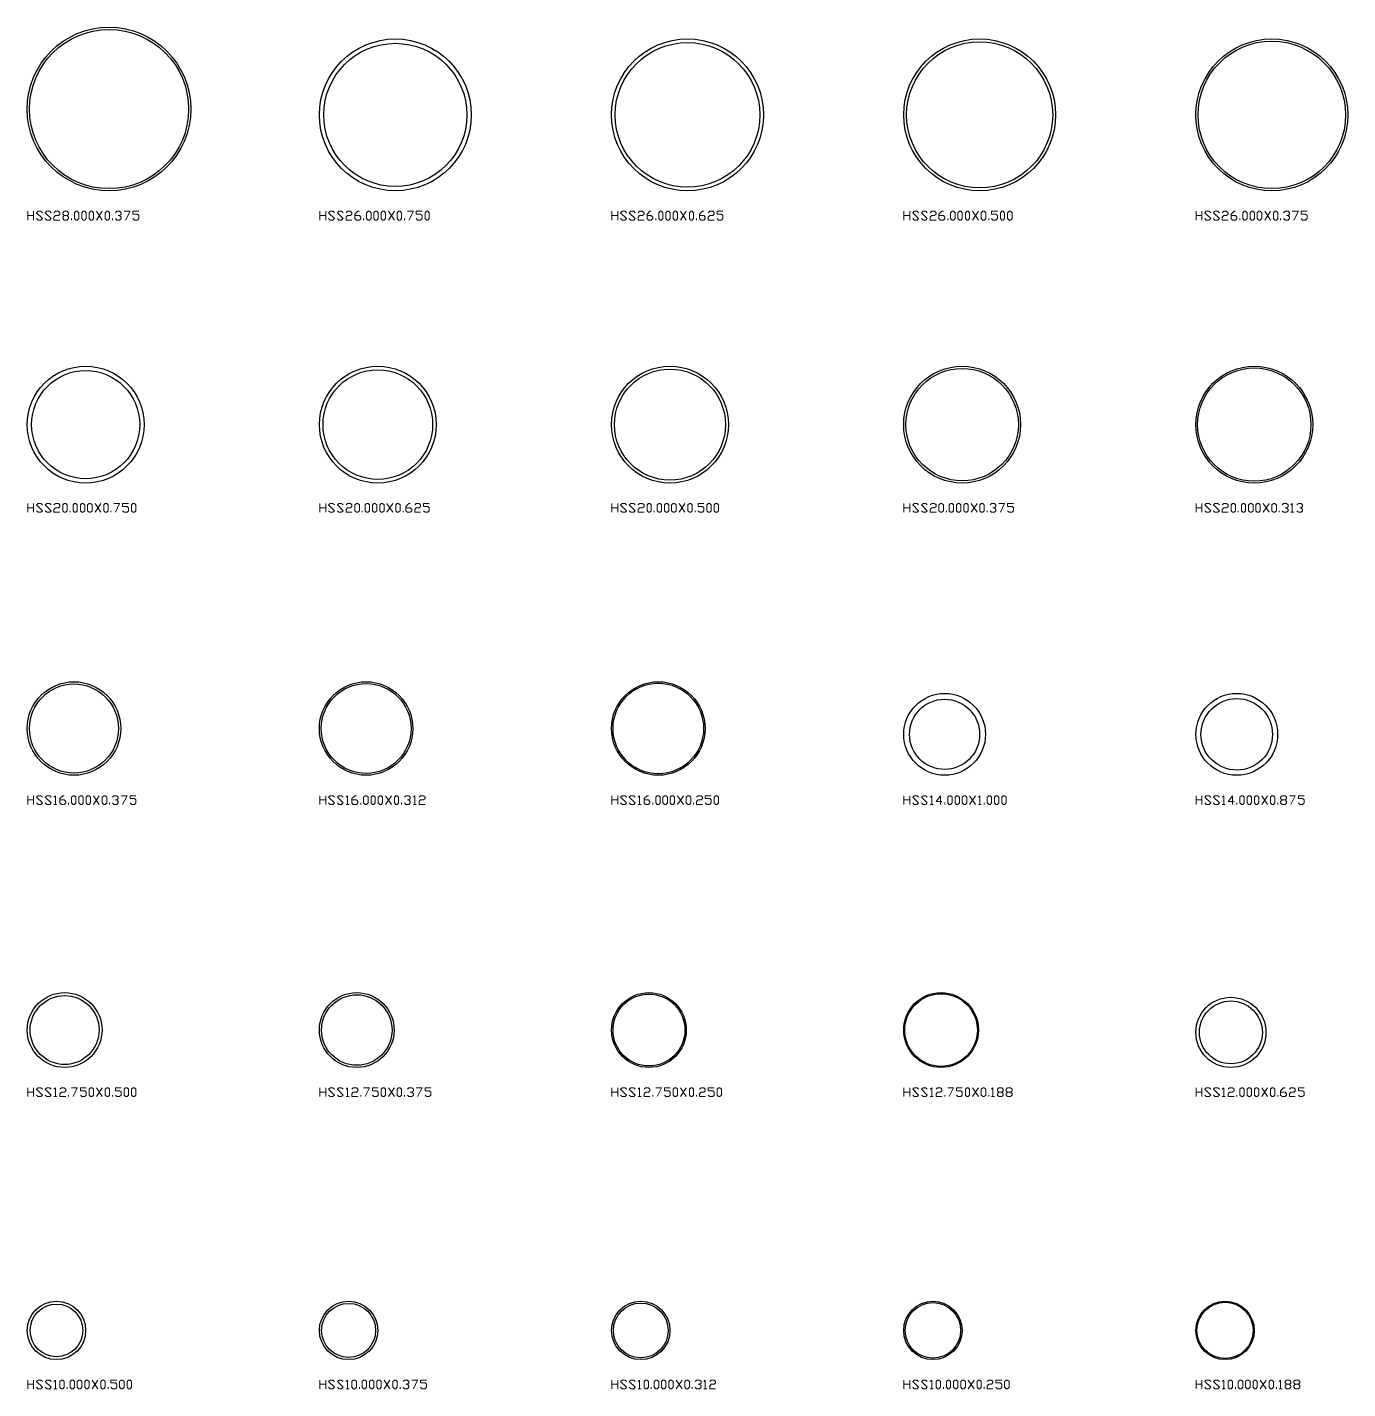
# Model space of a CAD drawing. Header units: inches. Extents: x 0 to 972, y -455 to 28.
# Drawn here: x 250 to 476, y -205 to 28 of the extents above; entities that cross this region are included whole.
import ezdxf

# ---------------------------------------------------------------- set-up
doc = ezdxf.new("R2010")
doc.units = ezdxf.units.IN
doc.header["$MEASUREMENT"] = 0
doc.layers.add('AISC_STEEL', color=7, linetype='Continuous')

msp = doc.modelspace()

# ---------------------------------------------------------------- linework, layer by layer
at = {"color": 3, "lineweight": 0}
for p, q in [((250.09, -5), (250.09, -3.5)), ((250.09, -4.24), (251.09, -4.24)), ((251.09, -3.5), (251.09, -5)), ((256.34, -4.24), (256.84, -4.24)), ((261.83, -5), (262.83, -3.5)), ((261.83, -3.5), (262.83, -5)), ((300.09, -5), (300.09, -3.5)), ((300.09, -4.24), (301.08, -4.24)), ((301.08, -3.5), (301.08, -5)), ((311.83, -5), (312.83, -3.5)), ((311.83, -3.5), (312.83, -5)), ((350.05, -5), (350.05, -3.5)), ((350.05, -4.24), (351.05, -4.24)), ((351.05, -3.5), (351.05, -5)), ((361.79, -5), (362.79, -3.5)), ((361.79, -3.5), (362.79, -5)), ((400.05, -5), (400.05, -3.5)), ((400.05, -4.24), (401.04, -4.24)), ((401.04, -3.5), (401.04, -5)), ((411.79, -5), (412.79, -3.5)), ((411.79, -3.5), (412.79, -5)), ((450.04, -5), (450.04, -3.5)), ((450.04, -4.24), (451.04, -4.24)), ((451.04, -3.5), (451.04, -5)), ((461.78, -5), (462.78, -3.5)), ((461.78, -3.5), (462.78, -5)), ((257.58, -5), (257.58, -4.73)), ((264.59, -5), (264.59, -4.73)), ((307.57, -5), (307.57, -4.73)), ((314.56, -5), (314.56, -4.73)), ((357.57, -5), (357.57, -4.73)), ((364.55, -5), (364.55, -4.73)), ((407.53, -5), (407.53, -4.73)), ((414.55, -5), (414.55, -4.73)), ((457.53, -5), (457.53, -4.73)), ((464.51, -5), (464.51, -4.73)), ((250.09, -55), (250.09, -53.5)), ((251.09, -53.5), (251.09, -55)), ((261.6, -55), (262.6, -53.5)), ((261.6, -53.5), (262.6, -55)), ((300.09, -55), (300.09, -53.5)), ((301.08, -53.5), (301.08, -55)), ((311.56, -55), (312.56, -53.5)), ((311.56, -53.5), (312.56, -55)), ((350.05, -55), (350.05, -53.5)), ((351.05, -53.5), (351.05, -55)), ((361.56, -55), (362.56, -53.5)), ((361.56, -53.5), (362.56, -55)), ((400.05, -55), (400.05, -53.5)), ((401.04, -53.5), (401.04, -55)), ((411.55, -55), (412.55, -53.5)), ((411.55, -53.5), (412.55, -55)), ((450.04, -55), (450.04, -53.5)), ((451.04, -53.5), (451.04, -55)), ((461.52, -55), (462.52, -53.5)), ((461.52, -53.5), (462.52, -55)), ((250.09, -54.23), (251.09, -54.23)), ((257.34, -55), (257.34, -54.73)), ((264.33, -55), (264.33, -54.73)), ((300.09, -54.23), (301.08, -54.23)), ((307.34, -55), (307.34, -54.73)), ((314.32, -55), (314.32, -54.73)), ((350.05, -54.23), (351.05, -54.23)), ((357.3, -55), (357.3, -54.73)), ((364.32, -55), (364.32, -54.73)), ((400.05, -54.23), (401.04, -54.23)), ((407.3, -55), (407.3, -54.73)), ((414.28, -55), (414.28, -54.73)), ((450.04, -54.23), (451.04, -54.23)), ((457.26, -55), (457.26, -54.73)), ((464.28, -55), (464.28, -54.73)), ((466.27, -55), (466.77, -55)), ((250.09, -104.99), (250.09, -103.5)), ((250.09, -104.23), (251.09, -104.23)), ((251.09, -103.5), (251.09, -104.99)), ((257.08, -104.99), (257.08, -104.73)), ((261.33, -104.99), (262.33, -103.5)), ((261.33, -103.5), (262.33, -104.99)), ((264.1, -104.99), (264.1, -104.73)), ((300.09, -104.99), (300.09, -103.5)), ((300.09, -104.23), (301.08, -104.23)), ((301.08, -103.5), (301.08, -104.99)), ((307.07, -104.99), (307.07, -104.73)), ((311.33, -104.99), (312.33, -103.5)), ((311.33, -103.5), (312.33, -104.99)), ((314.06, -104.99), (314.06, -104.73)), ((350.05, -104.99), (350.05, -103.5)), ((350.05, -104.23), (351.05, -104.23)), ((351.05, -103.5), (351.05, -104.99)), ((357.07, -104.99), (357.07, -104.73)), ((361.29, -104.99), (362.29, -103.5)), ((361.29, -103.5), (362.29, -104.99)), ((364.05, -104.99), (364.05, -104.73)), ((400.05, -104.99), (400.05, -103.5)), ((400.05, -104.23), (401.04, -104.23)), ((401.04, -103.5), (401.04, -104.99)), ((407.03, -104.99), (407.03, -104.73)), ((411.29, -104.99), (412.29, -103.5)), ((411.29, -103.5), (412.29, -104.99)), ((413.78, -104.99), (413.78, -104.73)), ((450.04, -104.99), (450.04, -103.5)), ((450.04, -104.23), (451.04, -104.23)), ((451.04, -103.5), (451.04, -104.99)), ((457.03, -104.99), (457.03, -104.73)), ((461.28, -104.99), (462.28, -103.5)), ((461.28, -103.5), (462.28, -104.99)), ((464.01, -104.99), (464.01, -104.73)), ((464.78, -104.23), (465.28, -104.23)), ((254.58, -104.99), (255.08, -104.99)), ((304.58, -104.99), (305.08, -104.99)), ((316.09, -104.99), (316.59, -104.99)), ((354.57, -104.99), (355.07, -104.99)), ((404.54, -104.99), (405.04, -104.99)), ((412.79, -104.99), (413.28, -104.99)), ((454.53, -104.99), (455.03, -104.99)), ((250.09, -154.99), (250.09, -153.49)), ((251.09, -153.49), (251.09, -154.99)), ((261.83, -154.99), (262.83, -153.49)), ((261.83, -153.49), (262.83, -154.99)), ((300.09, -154.99), (300.09, -153.49)), ((301.08, -153.49), (301.08, -154.99)), ((311.83, -154.99), (312.83, -153.49)), ((311.83, -153.49), (312.83, -154.99)), ((350.05, -154.99), (350.05, -153.49)), ((351.05, -153.49), (351.05, -154.99)), ((361.79, -154.99), (362.79, -153.49)), ((361.79, -153.49), (362.79, -154.99)), ((400.05, -154.99), (400.05, -153.49)), ((401.04, -153.49), (401.04, -154.99)), ((411.79, -154.99), (412.79, -153.49)), ((411.79, -153.49), (412.79, -154.99)), ((450.04, -154.99), (450.04, -153.49)), ((451.04, -153.49), (451.04, -154.99)), ((461.28, -154.99), (462.28, -153.49)), ((461.28, -153.49), (462.28, -154.99)), ((250.09, -154.22), (251.09, -154.22)), ((254.58, -154.99), (255.08, -154.99)), ((257.08, -154.99), (257.08, -154.72)), ((264.59, -154.99), (264.59, -154.72)), ((300.09, -154.22), (301.08, -154.22)), ((304.58, -154.99), (305.08, -154.99)), ((307.07, -154.99), (307.07, -154.72)), ((314.56, -154.99), (314.56, -154.72)), ((350.05, -154.22), (351.05, -154.22)), ((354.57, -154.99), (355.07, -154.99)), ((357.07, -154.99), (357.07, -154.72)), ((364.55, -154.99), (364.55, -154.72)), ((400.05, -154.22), (401.04, -154.22)), ((404.54, -154.99), (405.04, -154.99)), ((407.03, -154.99), (407.03, -154.72)), ((414.55, -154.99), (414.55, -154.72)), ((415.05, -154.99), (415.55, -154.99)), ((416.28, -154.22), (416.78, -154.22)), ((417.78, -154.22), (418.27, -154.22)), ((450.04, -154.22), (451.04, -154.22)), ((454.53, -154.99), (455.03, -154.99)), ((457.03, -154.99), (457.03, -154.72)), ((464.01, -154.99), (464.01, -154.72)), ((250.09, -204.98), (250.09, -203.49)), ((250.09, -204.22), (251.09, -204.22)), ((251.09, -203.49), (251.09, -204.98)), ((254.58, -204.98), (255.08, -204.98)), ((256.84, -204.98), (256.84, -204.72)), ((261.1, -204.98), (262.1, -203.49)), ((261.1, -203.49), (262.1, -204.98)), ((263.83, -204.98), (263.83, -204.72)), ((300.09, -204.98), (300.09, -203.49)), ((300.09, -204.22), (301.08, -204.22)), ((301.08, -203.49), (301.08, -204.98)), ((304.58, -204.98), (305.08, -204.98)), ((306.84, -204.98), (306.84, -204.72)), ((311.06, -204.98), (312.06, -203.49)), ((311.06, -203.49), (312.06, -204.98)), ((313.83, -204.98), (313.83, -204.72)), ((350.05, -204.98), (350.05, -203.49)), ((350.05, -204.22), (351.05, -204.22)), ((351.05, -203.49), (351.05, -204.98)), ((354.57, -204.98), (355.07, -204.98)), ((356.8, -204.98), (356.8, -204.72)), ((361.06, -204.98), (362.06, -203.49)), ((361.06, -203.49), (362.06, -204.98)), ((363.82, -204.98), (363.82, -204.72)), ((365.82, -204.98), (366.32, -204.98)), ((400.05, -204.98), (400.05, -203.49)), ((400.05, -204.22), (401.04, -204.22)), ((401.04, -203.49), (401.04, -204.98)), ((404.54, -204.98), (405.04, -204.98)), ((406.8, -204.98), (406.8, -204.72)), ((411.06, -204.98), (412.05, -203.49)), ((411.06, -203.49), (412.05, -204.98)), ((413.78, -204.98), (413.78, -204.72)), ((450.04, -204.98), (450.04, -203.49)), ((450.04, -204.22), (451.04, -204.22)), ((451.04, -203.49), (451.04, -204.98)), ((454.53, -204.98), (455.03, -204.98)), ((456.76, -204.98), (456.76, -204.72)), ((461.02, -204.98), (462.02, -203.49)), ((461.02, -203.49), (462.02, -204.98)), ((463.78, -204.98), (463.78, -204.72)), ((464.28, -204.98), (464.78, -204.98)), ((465.51, -204.22), (466.01, -204.22)), ((467.01, -204.22), (467.54, -204.22))]:
    msp.add_line(p, q, dxfattribs=at)
for points in [[(251.59, -4.73), (251.85, -5), (252.35, -5), (252.59, -4.73), (251.59, -3.74), (251.85, -3.5), (252.35, -3.5), (252.59, -3.74)], [(253.08, -4.73), (253.35, -5), (253.85, -5), (254.08, -4.73), (253.08, -3.74), (253.35, -3.5), (253.85, -3.5), (254.08, -3.74)], [(254.58, -3.74), (254.85, -3.5), (255.35, -3.5), (255.58, -3.74), (255.58, -4), (255.35, -4.24), (254.85, -4.24), (254.58, -4.5), (254.58, -5), (255.58, -5)], [(265.09, -3.74), (265.33, -3.5), (265.82, -3.5), (266.09, -3.74), (266.09, -4), (265.82, -4.24)], [(265.59, -4.24), (265.82, -4.24), (266.09, -4.5), (266.09, -4.73), (265.82, -5), (265.33, -5), (265.09, -4.73)], [(266.59, -3.5), (267.59, -3.5), (266.82, -5)], [(268.09, -4.73), (268.35, -5), (268.85, -5), (269.08, -4.73), (269.08, -4.24), (268.85, -4), (268.09, -4), (268.09, -3.5), (269.08, -3.5)], [(301.58, -4.73), (301.82, -5), (302.32, -5), (302.58, -4.73), (301.58, -3.74), (301.82, -3.5), (302.32, -3.5), (302.58, -3.74)], [(303.08, -4.73), (303.31, -5), (303.81, -5), (304.08, -4.73), (303.08, -3.74), (303.31, -3.5), (303.81, -3.5), (304.08, -3.74)], [(304.58, -3.74), (304.81, -3.5), (305.31, -3.5), (305.58, -3.74), (305.58, -4), (305.31, -4.24), (304.81, -4.24), (304.58, -4.5), (304.58, -5), (305.58, -5)], [(306.07, -4.24), (306.84, -4.24), (307.07, -4.5), (307.07, -4.73), (306.84, -5), (306.34, -5), (306.07, -4.73), (306.07, -4), (306.57, -3.5), (306.84, -3.5)], [(315.06, -3.5), (316.09, -3.5), (315.32, -5)], [(316.59, -4.73), (316.82, -5), (317.32, -5), (317.58, -4.73), (317.58, -4.24), (317.32, -4), (316.59, -4), (316.59, -3.5), (317.58, -3.5)], [(351.55, -4.73), (351.81, -5), (352.31, -5), (352.54, -4.73), (351.55, -3.74), (351.81, -3.5), (352.31, -3.5), (352.54, -3.74)], [(353.04, -4.73), (353.31, -5), (353.81, -5), (354.07, -4.73), (353.04, -3.74), (353.31, -3.5), (353.81, -3.5), (354.07, -3.74)], [(354.57, -3.74), (354.81, -3.5), (355.31, -3.5), (355.57, -3.74), (355.57, -4), (355.31, -4.24), (354.81, -4.24), (354.57, -4.5), (354.57, -5), (355.57, -5)], [(356.07, -4.24), (356.8, -4.24), (357.07, -4.5), (357.07, -4.73), (356.8, -5), (356.3, -5), (356.07, -4.73), (356.07, -4), (356.57, -3.5), (356.8, -3.5)], [(365.05, -4.24), (365.82, -4.24), (366.05, -4.5), (366.05, -4.73), (365.82, -5), (365.32, -5), (365.05, -4.73), (365.05, -4), (365.55, -3.5), (365.82, -3.5)], [(366.55, -3.74), (366.81, -3.5), (367.31, -3.5), (367.55, -3.74), (367.55, -4), (367.31, -4.24), (366.81, -4.24), (366.55, -4.5), (366.55, -5), (367.55, -5)], [(368.05, -4.73), (368.31, -5), (368.81, -5), (369.04, -4.73), (369.04, -4.24), (368.81, -4), (368.05, -4), (368.05, -3.5), (369.04, -3.5)], [(401.54, -4.73), (401.81, -5), (402.31, -5), (402.54, -4.73), (401.54, -3.74), (401.81, -3.5), (402.31, -3.5), (402.54, -3.74)], [(403.04, -4.73), (403.31, -5), (403.8, -5), (404.04, -4.73), (403.04, -3.74), (403.31, -3.5), (403.8, -3.5), (404.04, -3.74)], [(404.54, -3.74), (404.8, -3.5), (405.3, -3.5), (405.53, -3.74), (405.53, -4), (405.3, -4.24), (404.8, -4.24), (404.54, -4.5), (404.54, -5), (405.53, -5)], [(406.03, -4.24), (406.8, -4.24), (407.03, -4.5), (407.03, -4.73), (406.8, -5), (406.3, -5), (406.03, -4.73), (406.03, -4), (406.53, -3.5), (406.8, -3.5)], [(415.05, -4.73), (415.28, -5), (415.78, -5), (416.05, -4.73), (416.05, -4.24), (415.78, -4), (415.05, -4), (415.05, -3.5), (416.05, -3.5)], [(451.54, -4.73), (451.77, -5), (452.27, -5), (452.54, -4.73), (451.54, -3.74), (451.77, -3.5), (452.27, -3.5), (452.54, -3.74)], [(453.04, -4.73), (453.27, -5), (453.77, -5), (454.03, -4.73), (453.04, -3.74), (453.27, -3.5), (453.77, -3.5), (454.03, -3.74)], [(454.53, -3.74), (454.77, -3.5), (455.26, -3.5), (455.53, -3.74), (455.53, -4), (455.26, -4.24), (454.77, -4.24), (454.53, -4.5), (454.53, -5), (455.53, -5)], [(456.03, -4.24), (456.76, -4.24), (457.03, -4.5), (457.03, -4.73), (456.76, -5), (456.26, -5), (456.03, -4.73), (456.03, -4), (456.53, -3.5), (456.76, -3.5)], [(465.01, -3.74), (465.28, -3.5), (465.78, -3.5), (466.01, -3.74), (466.01, -4), (465.78, -4.24)], [(465.51, -4.24), (465.78, -4.24), (466.01, -4.5), (466.01, -4.73), (465.78, -5), (465.28, -5), (465.01, -4.73)], [(466.51, -3.5), (467.54, -3.5), (466.77, -5)], [(468.04, -4.73), (468.27, -5), (468.77, -5), (469.04, -4.73), (469.04, -4.24), (468.77, -4), (468.04, -4), (468.04, -3.5), (469.04, -3.5)], [(251.59, -54.73), (251.85, -55), (252.35, -55), (252.59, -54.73), (251.59, -53.73), (251.85, -53.5), (252.35, -53.5), (252.59, -53.73)], [(253.08, -54.73), (253.35, -55), (253.85, -55), (254.08, -54.73), (253.08, -53.73), (253.35, -53.5), (253.85, -53.5), (254.08, -53.73)], [(254.58, -53.73), (254.85, -53.5), (255.35, -53.5), (255.58, -53.73), (255.58, -54), (255.35, -54.23), (254.85, -54.23), (254.58, -54.5), (254.58, -55), (255.58, -55)], [(264.83, -53.5), (265.82, -53.5), (265.09, -55)], [(266.32, -54.73), (266.59, -55), (267.09, -55), (267.32, -54.73), (267.32, -54.23), (267.09, -54), (266.32, -54), (266.32, -53.5), (267.32, -53.5)], [(301.58, -54.73), (301.82, -55), (302.32, -55), (302.58, -54.73), (301.58, -53.73), (301.82, -53.5), (302.32, -53.5), (302.58, -53.73)], [(303.08, -54.73), (303.31, -55), (303.81, -55), (304.08, -54.73), (303.08, -53.73), (303.31, -53.5), (303.81, -53.5), (304.08, -53.73)], [(304.58, -53.73), (304.81, -53.5), (305.31, -53.5), (305.58, -53.73), (305.58, -54), (305.31, -54.23), (304.81, -54.23), (304.58, -54.5), (304.58, -55), (305.58, -55)], [(314.82, -54.23), (315.55, -54.23), (315.82, -54.5), (315.82, -54.73), (315.55, -55), (315.06, -55), (314.82, -54.73), (314.82, -54), (315.32, -53.5), (315.55, -53.5)], [(316.32, -53.73), (316.59, -53.5), (317.08, -53.5), (317.32, -53.73), (317.32, -54), (317.08, -54.23), (316.59, -54.23), (316.32, -54.5), (316.32, -55), (317.32, -55)], [(317.82, -54.73), (318.08, -55), (318.58, -55), (318.81, -54.73), (318.81, -54.23), (318.58, -54), (317.82, -54), (317.82, -53.5), (318.81, -53.5)], [(351.55, -54.73), (351.81, -55), (352.31, -55), (352.54, -54.73), (351.55, -53.73), (351.81, -53.5), (352.31, -53.5), (352.54, -53.73)], [(353.04, -54.73), (353.31, -55), (353.81, -55), (354.07, -54.73), (353.04, -53.73), (353.31, -53.5), (353.81, -53.5), (354.07, -53.73)], [(354.57, -53.73), (354.81, -53.5), (355.31, -53.5), (355.57, -53.73), (355.57, -54), (355.31, -54.23), (354.81, -54.23), (354.57, -54.5), (354.57, -55), (355.57, -55)], [(364.82, -54.73), (365.05, -55), (365.55, -55), (365.82, -54.73), (365.82, -54.23), (365.55, -54), (364.82, -54), (364.82, -53.5), (365.82, -53.5)], [(401.54, -54.73), (401.81, -55), (402.31, -55), (402.54, -54.73), (401.54, -53.73), (401.81, -53.5), (402.31, -53.5), (402.54, -53.73)], [(403.04, -54.73), (403.31, -55), (403.8, -55), (404.04, -54.73), (403.04, -53.73), (403.31, -53.5), (403.8, -53.5), (404.04, -53.73)], [(404.54, -53.73), (404.8, -53.5), (405.3, -53.5), (405.53, -53.73), (405.53, -54), (405.3, -54.23), (404.8, -54.23), (404.54, -54.5), (404.54, -55), (405.53, -55)], [(414.78, -53.73), (415.05, -53.5), (415.55, -53.5), (415.78, -53.73), (415.78, -54), (415.55, -54.23)], [(416.28, -53.5), (417.28, -53.5), (416.54, -55)], [(417.78, -54.73), (418.04, -55), (418.54, -55), (418.77, -54.73), (418.77, -54.23), (418.54, -54), (417.78, -54), (417.78, -53.5), (418.77, -53.5)], [(451.54, -54.73), (451.77, -55), (452.27, -55), (452.54, -54.73), (451.54, -53.73), (451.77, -53.5), (452.27, -53.5), (452.54, -53.73)], [(453.04, -54.73), (453.27, -55), (453.77, -55), (454.03, -54.73), (453.04, -53.73), (453.27, -53.5), (453.77, -53.5), (454.03, -53.73)], [(454.53, -53.73), (454.77, -53.5), (455.26, -53.5), (455.53, -53.73), (455.53, -54), (455.26, -54.23), (454.77, -54.23), (454.53, -54.5), (454.53, -55), (455.53, -55)], [(464.78, -53.73), (465.01, -53.5), (465.51, -53.5), (465.78, -53.73), (465.78, -54), (465.51, -54.23)], [(466.27, -53.73), (466.51, -53.5), (466.51, -55)], [(467.27, -53.73), (467.54, -53.5), (468.04, -53.5), (468.27, -53.73), (468.27, -54), (468.04, -54.23)], [(415.28, -54.23), (415.55, -54.23), (415.78, -54.5), (415.78, -54.73), (415.55, -55), (415.05, -55), (414.78, -54.73)], [(465.28, -54.23), (465.51, -54.23), (465.78, -54.5), (465.78, -54.73), (465.51, -55), (465.01, -55), (464.78, -54.73)], [(467.77, -54.23), (468.04, -54.23), (468.27, -54.5), (468.27, -54.73), (468.04, -55), (467.54, -55), (467.27, -54.73)], [(251.59, -104.73), (251.85, -104.99), (252.35, -104.99), (252.59, -104.73), (251.59, -103.73), (251.85, -103.5), (252.35, -103.5), (252.59, -103.73)], [(253.08, -104.73), (253.35, -104.99), (253.85, -104.99), (254.08, -104.73), (253.08, -103.73), (253.35, -103.5), (253.85, -103.5), (254.08, -103.73)], [(254.58, -103.73), (254.85, -103.5), (254.85, -104.99)], [(255.58, -104.23), (256.34, -104.23), (256.58, -104.49), (256.58, -104.73), (256.34, -104.99), (255.85, -104.99), (255.58, -104.73), (255.58, -103.99), (256.08, -103.5), (256.34, -103.5)], [(264.59, -103.73), (264.83, -103.5), (265.33, -103.5), (265.59, -103.73), (265.59, -103.99), (265.33, -104.23)], [(265.09, -104.23), (265.33, -104.23), (265.59, -104.49), (265.59, -104.73), (265.33, -104.99), (264.83, -104.99), (264.59, -104.73)], [(266.09, -103.5), (267.09, -103.5), (266.32, -104.99)], [(267.59, -104.73), (267.82, -104.99), (268.35, -104.99), (268.59, -104.73), (268.59, -104.23), (268.35, -103.99), (267.59, -103.99), (267.59, -103.5), (268.59, -103.5)], [(301.58, -104.73), (301.82, -104.99), (302.32, -104.99), (302.58, -104.73), (301.58, -103.73), (301.82, -103.5), (302.32, -103.5), (302.58, -103.73)], [(303.08, -104.73), (303.31, -104.99), (303.81, -104.99), (304.08, -104.73), (303.08, -103.73), (303.31, -103.5), (303.81, -103.5), (304.08, -103.73)], [(304.58, -103.73), (304.81, -103.5), (304.81, -104.99)], [(305.58, -104.23), (306.34, -104.23), (306.57, -104.49), (306.57, -104.73), (306.34, -104.99), (305.81, -104.99), (305.58, -104.73), (305.58, -103.99), (306.07, -103.5), (306.34, -103.5)], [(314.56, -103.73), (314.82, -103.5), (315.32, -103.5), (315.55, -103.73), (315.55, -103.99), (315.32, -104.23)], [(315.06, -104.23), (315.32, -104.23), (315.55, -104.49), (315.55, -104.73), (315.32, -104.99), (314.82, -104.99), (314.56, -104.73)], [(316.09, -103.73), (316.32, -103.5), (316.32, -104.99)], [(317.08, -103.73), (317.32, -103.5), (317.82, -103.5), (318.08, -103.73), (318.08, -103.99), (317.82, -104.23), (317.32, -104.23), (317.08, -104.49), (317.08, -104.99), (318.08, -104.99)], [(351.55, -104.73), (351.81, -104.99), (352.31, -104.99), (352.54, -104.73), (351.55, -103.73), (351.81, -103.5), (352.31, -103.5), (352.54, -103.73)], [(353.04, -104.73), (353.31, -104.99), (353.81, -104.99), (354.07, -104.73), (353.04, -103.73), (353.31, -103.5), (353.81, -103.5), (354.07, -103.73)], [(354.57, -103.73), (354.81, -103.5), (354.81, -104.99)], [(355.57, -104.23), (356.3, -104.23), (356.57, -104.49), (356.57, -104.73), (356.3, -104.99), (355.8, -104.99), (355.57, -104.73), (355.57, -103.99), (356.07, -103.5), (356.3, -103.5)], [(364.55, -103.73), (364.82, -103.5), (365.32, -103.5), (365.55, -103.73), (365.55, -103.99), (365.32, -104.23), (364.82, -104.23), (364.55, -104.49), (364.55, -104.99), (365.55, -104.99)], [(366.05, -104.73), (366.32, -104.99), (366.81, -104.99), (367.05, -104.73), (367.05, -104.23), (366.81, -103.99), (366.05, -103.99), (366.05, -103.5), (367.05, -103.5)], [(401.54, -104.73), (401.81, -104.99), (402.31, -104.99), (402.54, -104.73), (401.54, -103.73), (401.81, -103.5), (402.31, -103.5), (402.54, -103.73)], [(403.04, -104.73), (403.31, -104.99), (403.8, -104.99), (404.04, -104.73), (403.04, -103.73), (403.31, -103.5), (403.8, -103.5), (404.04, -103.73)], [(404.54, -103.73), (404.8, -103.5), (404.8, -104.99)], [(406.53, -104.49), (405.53, -104.49), (406.3, -103.5), (406.3, -104.99)], [(412.79, -103.73), (413.05, -103.5), (413.05, -104.99)], [(451.54, -104.73), (451.77, -104.99), (452.27, -104.99), (452.54, -104.73), (451.54, -103.73), (451.77, -103.5), (452.27, -103.5), (452.54, -103.73)], [(453.04, -104.73), (453.27, -104.99), (453.77, -104.99), (454.03, -104.73), (453.04, -103.73), (453.27, -103.5), (453.77, -103.5), (454.03, -103.73)], [(454.53, -103.73), (454.77, -103.5), (454.77, -104.99)], [(456.53, -104.49), (455.53, -104.49), (456.26, -103.5), (456.26, -104.99)], [(466.01, -103.5), (467.01, -103.5), (466.27, -104.99)], [(467.54, -104.73), (467.77, -104.99), (468.27, -104.99), (468.54, -104.73), (468.54, -104.23), (468.27, -103.99), (467.54, -103.99), (467.54, -103.5), (468.54, -103.5)], [(251.59, -154.72), (251.85, -154.99), (252.35, -154.99), (252.59, -154.72), (251.59, -153.72), (251.85, -153.49), (252.35, -153.49), (252.59, -153.72)], [(253.08, -154.72), (253.35, -154.99), (253.85, -154.99), (254.08, -154.72), (253.08, -153.72), (253.35, -153.49), (253.85, -153.49), (254.08, -153.72)], [(254.58, -153.72), (254.85, -153.49), (254.85, -154.99)], [(255.58, -153.72), (255.85, -153.49), (256.34, -153.49), (256.58, -153.72), (256.58, -153.99), (256.34, -154.22), (255.85, -154.22), (255.58, -154.49), (255.58, -154.99), (256.58, -154.99)], [(257.58, -153.49), (258.57, -153.49), (257.84, -154.99)], [(259.11, -154.72), (259.34, -154.99), (259.84, -154.99), (260.1, -154.72), (260.1, -154.22), (259.84, -153.99), (259.11, -153.99), (259.11, -153.49), (260.1, -153.49)], [(265.09, -154.72), (265.33, -154.99), (265.82, -154.99), (266.09, -154.72), (266.09, -154.22), (265.82, -153.99), (265.09, -153.99), (265.09, -153.49), (266.09, -153.49)], [(301.58, -154.72), (301.82, -154.99), (302.32, -154.99), (302.58, -154.72), (301.58, -153.72), (301.82, -153.49), (302.32, -153.49), (302.58, -153.72)], [(303.08, -154.72), (303.31, -154.99), (303.81, -154.99), (304.08, -154.72), (303.08, -153.72), (303.31, -153.49), (303.81, -153.49), (304.08, -153.72)], [(304.58, -153.72), (304.81, -153.49), (304.81, -154.99)], [(305.58, -153.72), (305.81, -153.49), (306.34, -153.49), (306.57, -153.72), (306.57, -153.99), (306.34, -154.22), (305.81, -154.22), (305.58, -154.49), (305.58, -154.99), (306.57, -154.99)], [(307.57, -153.49), (308.57, -153.49), (307.84, -154.99)], [(309.07, -154.72), (309.33, -154.99), (309.83, -154.99), (310.07, -154.72), (310.07, -154.22), (309.83, -153.99), (309.07, -153.99), (309.07, -153.49), (310.07, -153.49)], [(315.06, -153.72), (315.32, -153.49), (315.82, -153.49), (316.09, -153.72), (316.09, -153.99), (315.82, -154.22)], [(316.59, -153.49), (317.58, -153.49), (316.82, -154.99)], [(318.08, -154.72), (318.32, -154.99), (318.81, -154.99), (319.08, -154.72), (319.08, -154.22), (318.81, -153.99), (318.08, -153.99), (318.08, -153.49), (319.08, -153.49)], [(351.55, -154.72), (351.81, -154.99), (352.31, -154.99), (352.54, -154.72), (351.55, -153.72), (351.81, -153.49), (352.31, -153.49), (352.54, -153.72)], [(353.04, -154.72), (353.31, -154.99), (353.81, -154.99), (354.07, -154.72), (353.04, -153.72), (353.31, -153.49), (353.81, -153.49), (354.07, -153.72)], [(354.57, -153.72), (354.81, -153.49), (354.81, -154.99)], [(355.57, -153.72), (355.8, -153.49), (356.3, -153.49), (356.57, -153.72), (356.57, -153.99), (356.3, -154.22), (355.8, -154.22), (355.57, -154.49), (355.57, -154.99), (356.57, -154.99)], [(357.57, -153.49), (358.57, -153.49), (357.8, -154.99)], [(359.06, -154.72), (359.3, -154.99), (359.8, -154.99), (360.06, -154.72), (360.06, -154.22), (359.8, -153.99), (359.06, -153.99), (359.06, -153.49), (360.06, -153.49)], [(365.05, -153.72), (365.32, -153.49), (365.82, -153.49), (366.05, -153.72), (366.05, -153.99), (365.82, -154.22), (365.32, -154.22), (365.05, -154.49), (365.05, -154.99), (366.05, -154.99)], [(366.55, -154.72), (366.81, -154.99), (367.31, -154.99), (367.55, -154.72), (367.55, -154.22), (367.31, -153.99), (366.55, -153.99), (366.55, -153.49), (367.55, -153.49)], [(401.54, -154.72), (401.81, -154.99), (402.31, -154.99), (402.54, -154.72), (401.54, -153.72), (401.81, -153.49), (402.31, -153.49), (402.54, -153.72)], [(403.04, -154.72), (403.31, -154.99), (403.8, -154.99), (404.04, -154.72), (403.04, -153.72), (403.31, -153.49), (403.8, -153.49), (404.04, -153.72)], [(404.54, -153.72), (404.8, -153.49), (404.8, -154.99)], [(405.53, -153.72), (405.8, -153.49), (406.3, -153.49), (406.53, -153.72), (406.53, -153.99), (406.3, -154.22), (405.8, -154.22), (405.53, -154.49), (405.53, -154.99), (406.53, -154.99)], [(407.53, -153.49), (408.53, -153.49), (407.8, -154.99)], [(409.03, -154.72), (409.29, -154.99), (409.79, -154.99), (410.02, -154.72), (410.02, -154.22), (409.79, -153.99), (409.03, -153.99), (409.03, -153.49), (410.02, -153.49)], [(415.05, -153.72), (415.28, -153.49), (415.28, -154.99)], [(451.54, -154.72), (451.77, -154.99), (452.27, -154.99), (452.54, -154.72), (451.54, -153.72), (451.77, -153.49), (452.27, -153.49), (452.54, -153.72)], [(453.04, -154.72), (453.27, -154.99), (453.77, -154.99), (454.03, -154.72), (453.04, -153.72), (453.27, -153.49), (453.77, -153.49), (454.03, -153.72)], [(454.53, -153.72), (454.77, -153.49), (454.77, -154.99)], [(455.53, -153.72), (455.76, -153.49), (456.26, -153.49), (456.53, -153.72), (456.53, -153.99), (456.26, -154.22), (455.76, -154.22), (455.53, -154.49), (455.53, -154.99), (456.53, -154.99)], [(464.51, -154.22), (465.28, -154.22), (465.51, -154.49), (465.51, -154.72), (465.28, -154.99), (464.78, -154.99), (464.51, -154.72), (464.51, -153.99), (465.01, -153.49), (465.28, -153.49)], [(466.01, -153.72), (466.27, -153.49), (466.77, -153.49), (467.01, -153.72), (467.01, -153.99), (466.77, -154.22), (466.27, -154.22), (466.01, -154.49), (466.01, -154.99), (467.01, -154.99)], [(467.54, -154.72), (467.77, -154.99), (468.27, -154.99), (468.54, -154.72), (468.54, -154.22), (468.27, -153.99), (467.54, -153.99), (467.54, -153.49), (468.54, -153.49)], [(315.55, -154.22), (315.82, -154.22), (316.09, -154.49), (316.09, -154.72), (315.82, -154.99), (315.32, -154.99), (315.06, -154.72)], [(251.59, -204.72), (251.85, -204.98), (252.35, -204.98), (252.59, -204.72), (251.59, -203.72), (251.85, -203.49), (252.35, -203.49), (252.59, -203.72)], [(253.08, -204.72), (253.35, -204.98), (253.85, -204.98), (254.08, -204.72), (253.08, -203.72), (253.35, -203.49), (253.85, -203.49), (254.08, -203.72)], [(254.58, -203.72), (254.85, -203.49), (254.85, -204.98)], [(264.33, -204.72), (264.59, -204.98), (265.09, -204.98), (265.33, -204.72), (265.33, -204.22), (265.09, -203.99), (264.33, -203.99), (264.33, -203.49), (265.33, -203.49)], [(301.58, -204.72), (301.82, -204.98), (302.32, -204.98), (302.58, -204.72), (301.58, -203.72), (301.82, -203.49), (302.32, -203.49), (302.58, -203.72)], [(303.08, -204.72), (303.31, -204.98), (303.81, -204.98), (304.08, -204.72), (303.08, -203.72), (303.31, -203.49), (303.81, -203.49), (304.08, -203.72)], [(304.58, -203.72), (304.81, -203.49), (304.81, -204.98)], [(314.32, -203.72), (314.56, -203.49), (315.06, -203.49), (315.32, -203.72), (315.32, -203.99), (315.06, -204.22)], [(314.82, -204.22), (315.06, -204.22), (315.32, -204.49), (315.32, -204.72), (315.06, -204.98), (314.56, -204.98), (314.32, -204.72)], [(315.82, -203.49), (316.82, -203.49), (316.09, -204.98)], [(317.32, -204.72), (317.58, -204.98), (318.08, -204.98), (318.32, -204.72), (318.32, -204.22), (318.08, -203.99), (317.32, -203.99), (317.32, -203.49), (318.32, -203.49)], [(351.55, -204.72), (351.81, -204.98), (352.31, -204.98), (352.54, -204.72), (351.55, -203.72), (351.81, -203.49), (352.31, -203.49), (352.54, -203.72)], [(353.04, -204.72), (353.31, -204.98), (353.81, -204.98), (354.07, -204.72), (353.04, -203.72), (353.31, -203.49), (353.81, -203.49), (354.07, -203.72)], [(354.57, -203.72), (354.81, -203.49), (354.81, -204.98)], [(364.32, -203.72), (364.55, -203.49), (365.05, -203.49), (365.32, -203.72), (365.32, -203.99), (365.05, -204.22)], [(364.82, -204.22), (365.05, -204.22), (365.32, -204.49), (365.32, -204.72), (365.05, -204.98), (364.55, -204.98), (364.32, -204.72)], [(365.82, -203.72), (366.05, -203.49), (366.05, -204.98)], [(366.81, -203.72), (367.05, -203.49), (367.55, -203.49), (367.81, -203.72), (367.81, -203.99), (367.55, -204.22), (367.05, -204.22), (366.81, -204.49), (366.81, -204.98), (367.81, -204.98)], [(401.54, -204.72), (401.81, -204.98), (402.31, -204.98), (402.54, -204.72), (401.54, -203.72), (401.81, -203.49), (402.31, -203.49), (402.54, -203.72)], [(403.04, -204.72), (403.31, -204.98), (403.8, -204.98), (404.04, -204.72), (403.04, -203.72), (403.31, -203.49), (403.8, -203.49), (404.04, -203.72)], [(404.54, -203.72), (404.8, -203.49), (404.8, -204.98)], [(414.28, -203.72), (414.55, -203.49), (415.05, -203.49), (415.28, -203.72), (415.28, -203.99), (415.05, -204.22), (414.55, -204.22), (414.28, -204.49), (414.28, -204.98), (415.28, -204.98)], [(415.78, -204.72), (416.05, -204.98), (416.54, -204.98), (416.78, -204.72), (416.78, -204.22), (416.54, -203.99), (415.78, -203.99), (415.78, -203.49), (416.78, -203.49)], [(451.54, -204.72), (451.77, -204.98), (452.27, -204.98), (452.54, -204.72), (451.54, -203.72), (451.77, -203.49), (452.27, -203.49), (452.54, -203.72)], [(453.04, -204.72), (453.27, -204.98), (453.77, -204.98), (454.03, -204.72), (453.04, -203.72), (453.27, -203.49), (453.77, -203.49), (454.03, -203.72)], [(454.53, -203.72), (454.77, -203.49), (454.77, -204.98)], [(464.28, -203.72), (464.51, -203.49), (464.51, -204.98)]]:
    msp.add_lwpolyline(points, dxfattribs=at)
for points in [[(256.84, -4.24), (257.08, -4.5), (257.08, -4.73), (256.84, -5), (256.34, -5), (256.08, -4.73), (256.08, -4.5), (256.34, -4.24), (256.08, -4), (256.08, -3.74), (256.34, -3.5), (256.84, -3.5), (257.08, -3.74), (257.08, -4)], [(258.34, -5), (258.34, -5), (258.57, -5), (258.84, -4.73), (258.84, -3.74), (258.57, -3.5), (258.34, -3.5), (258.07, -3.74), (258.07, -4.73)], [(259.6, -5), (259.6, -5), (259.84, -5), (260.1, -4.73), (260.1, -3.74), (259.84, -3.5), (259.6, -3.5), (259.34, -3.74), (259.34, -4.73)], [(260.84, -5), (260.84, -5), (261.1, -5), (261.33, -4.73), (261.33, -3.74), (261.1, -3.5), (260.84, -3.5), (260.6, -3.74), (260.6, -4.73)], [(263.6, -5), (263.6, -5), (263.83, -5), (264.1, -4.73), (264.1, -3.74), (263.83, -3.5), (263.6, -3.5), (263.33, -3.74), (263.33, -4.73)], [(308.34, -5), (308.34, -5), (308.57, -5), (308.84, -4.73), (308.84, -3.74), (308.57, -3.5), (308.34, -3.5), (308.07, -3.74), (308.07, -4.73)], [(309.57, -5), (309.57, -5), (309.83, -5), (310.07, -4.73), (310.07, -3.74), (309.83, -3.5), (309.57, -3.5), (309.33, -3.74), (309.33, -4.73)], [(310.83, -5), (310.83, -5), (311.06, -5), (311.33, -4.73), (311.33, -3.74), (311.06, -3.5), (310.83, -3.5), (310.57, -3.74), (310.57, -4.73)], [(313.56, -5), (313.56, -5), (313.83, -5), (314.06, -4.73), (314.06, -3.74), (313.83, -3.5), (313.56, -3.5), (313.33, -3.74), (313.33, -4.73)], [(318.32, -5), (318.32, -5), (318.58, -5), (318.81, -4.73), (318.81, -3.74), (318.58, -3.5), (318.32, -3.5), (318.08, -3.74), (318.08, -4.73)], [(358.3, -5), (358.3, -5), (358.57, -5), (358.8, -4.73), (358.8, -3.74), (358.57, -3.5), (358.3, -3.5), (358.07, -3.74), (358.07, -4.73)], [(359.56, -5), (359.56, -5), (359.8, -5), (360.06, -4.73), (360.06, -3.74), (359.8, -3.5), (359.56, -3.5), (359.3, -3.74), (359.3, -4.73)], [(360.79, -5), (360.79, -5), (361.06, -5), (361.29, -4.73), (361.29, -3.74), (361.06, -3.5), (360.79, -3.5), (360.56, -3.74), (360.56, -4.73)], [(363.55, -5), (363.55, -5), (363.82, -5), (364.05, -4.73), (364.05, -3.74), (363.82, -3.5), (363.55, -3.5), (363.32, -3.74), (363.32, -4.73)], [(408.3, -5), (408.3, -5), (408.53, -5), (408.79, -4.73), (408.79, -3.74), (408.53, -3.5), (408.3, -3.5), (408.03, -3.74), (408.03, -4.73)], [(409.53, -5), (409.53, -5), (409.79, -5), (410.02, -4.73), (410.02, -3.74), (409.79, -3.5), (409.53, -3.5), (409.29, -3.74), (409.29, -4.73)], [(410.79, -5), (410.79, -5), (411.06, -5), (411.29, -4.73), (411.29, -3.74), (411.06, -3.5), (410.79, -3.5), (410.56, -3.74), (410.56, -4.73)], [(413.55, -5), (413.55, -5), (413.78, -5), (414.05, -4.73), (414.05, -3.74), (413.78, -3.5), (413.55, -3.5), (413.28, -3.74), (413.28, -4.73)], [(416.78, -5), (416.78, -5), (417.04, -5), (417.28, -4.73), (417.28, -3.74), (417.04, -3.5), (416.78, -3.5), (416.54, -3.74), (416.54, -4.73)], [(418.04, -5), (418.04, -5), (418.27, -5), (418.54, -4.73), (418.54, -3.74), (418.27, -3.5), (418.04, -3.5), (417.78, -3.74), (417.78, -4.73)], [(458.29, -5), (458.29, -5), (458.52, -5), (458.79, -4.73), (458.79, -3.74), (458.52, -3.5), (458.29, -3.5), (458.02, -3.74), (458.02, -4.73)], [(459.52, -5), (459.52, -5), (459.79, -5), (460.02, -4.73), (460.02, -3.74), (459.79, -3.5), (459.52, -3.5), (459.29, -3.74), (459.29, -4.73)], [(460.79, -5), (460.79, -5), (461.02, -5), (461.28, -4.73), (461.28, -3.74), (461.02, -3.5), (460.79, -3.5), (460.52, -3.74), (460.52, -4.73)], [(463.51, -5), (463.51, -5), (463.78, -5), (464.01, -4.73), (464.01, -3.74), (463.78, -3.5), (463.51, -3.5), (463.28, -3.74), (463.28, -4.73)], [(256.34, -55), (256.34, -55), (256.58, -55), (256.84, -54.73), (256.84, -53.73), (256.58, -53.5), (256.34, -53.5), (256.08, -53.73), (256.08, -54.73)], [(258.07, -55), (258.07, -55), (258.34, -55), (258.57, -54.73), (258.57, -53.73), (258.34, -53.5), (258.07, -53.5), (257.84, -53.73), (257.84, -54.73)], [(259.34, -55), (259.34, -55), (259.6, -55), (259.84, -54.73), (259.84, -53.73), (259.6, -53.5), (259.34, -53.5), (259.11, -53.73), (259.11, -54.73)], [(260.6, -55), (260.6, -55), (260.84, -55), (261.1, -54.73), (261.1, -53.73), (260.84, -53.5), (260.6, -53.5), (260.34, -53.73), (260.34, -54.73)], [(263.33, -55), (263.33, -55), (263.6, -55), (263.83, -54.73), (263.83, -53.73), (263.6, -53.5), (263.33, -53.5), (263.1, -53.73), (263.1, -54.73)], [(268.09, -55), (268.09, -55), (268.35, -55), (268.59, -54.73), (268.59, -53.73), (268.35, -53.5), (268.09, -53.5), (267.82, -53.73), (267.82, -54.73)], [(306.34, -55), (306.34, -55), (306.57, -55), (306.84, -54.73), (306.84, -53.73), (306.57, -53.5), (306.34, -53.5), (306.07, -53.73), (306.07, -54.73)], [(308.07, -55), (308.07, -55), (308.34, -55), (308.57, -54.73), (308.57, -53.73), (308.34, -53.5), (308.07, -53.5), (307.84, -53.73), (307.84, -54.73)], [(309.33, -55), (309.33, -55), (309.57, -55), (309.83, -54.73), (309.83, -53.73), (309.57, -53.5), (309.33, -53.5), (309.07, -53.73), (309.07, -54.73)], [(310.57, -55), (310.57, -55), (310.83, -55), (311.06, -54.73), (311.06, -53.73), (310.83, -53.5), (310.57, -53.5), (310.33, -53.73), (310.33, -54.73)], [(313.33, -55), (313.33, -55), (313.56, -55), (313.83, -54.73), (313.83, -53.73), (313.56, -53.5), (313.33, -53.5), (313.06, -53.73), (313.06, -54.73)], [(356.3, -55), (356.3, -55), (356.57, -55), (356.8, -54.73), (356.8, -53.73), (356.57, -53.5), (356.3, -53.5), (356.07, -53.73), (356.07, -54.73)], [(358.07, -55), (358.07, -55), (358.3, -55), (358.57, -54.73), (358.57, -53.73), (358.3, -53.5), (358.07, -53.5), (357.8, -53.73), (357.8, -54.73)], [(359.3, -55), (359.3, -55), (359.56, -55), (359.8, -54.73), (359.8, -53.73), (359.56, -53.5), (359.3, -53.5), (359.06, -53.73), (359.06, -54.73)], [(360.56, -55), (360.56, -55), (360.79, -55), (361.06, -54.73), (361.06, -53.73), (360.79, -53.5), (360.56, -53.5), (360.29, -53.73), (360.29, -54.73)], [(363.32, -55), (363.32, -55), (363.55, -55), (363.82, -54.73), (363.82, -53.73), (363.55, -53.5), (363.32, -53.5), (363.06, -53.73), (363.06, -54.73)], [(366.55, -55), (366.55, -55), (366.81, -55), (367.05, -54.73), (367.05, -53.73), (366.81, -53.5), (366.55, -53.5), (366.32, -53.73), (366.32, -54.73)], [(367.81, -55), (367.81, -55), (368.05, -55), (368.31, -54.73), (368.31, -53.73), (368.05, -53.5), (367.81, -53.5), (367.55, -53.73), (367.55, -54.73)], [(406.3, -55), (406.3, -55), (406.53, -55), (406.8, -54.73), (406.8, -53.73), (406.53, -53.5), (406.3, -53.5), (406.03, -53.73), (406.03, -54.73)], [(408.03, -55), (408.03, -55), (408.3, -55), (408.53, -54.73), (408.53, -53.73), (408.3, -53.5), (408.03, -53.5), (407.8, -53.73), (407.8, -54.73)], [(409.29, -55), (409.29, -55), (409.53, -55), (409.79, -54.73), (409.79, -53.73), (409.53, -53.5), (409.29, -53.5), (409.03, -53.73), (409.03, -54.73)], [(410.56, -55), (410.56, -55), (410.79, -55), (411.06, -54.73), (411.06, -53.73), (410.79, -53.5), (410.56, -53.5), (410.29, -53.73), (410.29, -54.73)], [(413.28, -55), (413.28, -55), (413.55, -55), (413.78, -54.73), (413.78, -53.73), (413.55, -53.5), (413.28, -53.5), (413.05, -53.73), (413.05, -54.73)], [(456.26, -55), (456.26, -55), (456.53, -55), (456.76, -54.73), (456.76, -53.73), (456.53, -53.5), (456.26, -53.5), (456.03, -53.73), (456.03, -54.73)], [(458.02, -55), (458.02, -55), (458.29, -55), (458.52, -54.73), (458.52, -53.73), (458.29, -53.5), (458.02, -53.5), (457.79, -53.73), (457.79, -54.73)], [(459.29, -55), (459.29, -55), (459.52, -55), (459.79, -54.73), (459.79, -53.73), (459.52, -53.5), (459.29, -53.5), (459.02, -53.73), (459.02, -54.73)], [(460.52, -55), (460.52, -55), (460.79, -55), (461.02, -54.73), (461.02, -53.73), (460.79, -53.5), (460.52, -53.5), (460.29, -53.73), (460.29, -54.73)], [(463.28, -55), (463.28, -55), (463.51, -55), (463.78, -54.73), (463.78, -53.73), (463.51, -53.5), (463.28, -53.5), (463.01, -53.73), (463.01, -54.73)], [(257.84, -104.99), (257.84, -104.99), (258.07, -104.99), (258.34, -104.73), (258.34, -103.73), (258.07, -103.5), (257.84, -103.5), (257.58, -103.73), (257.58, -104.73)], [(259.11, -104.99), (259.11, -104.99), (259.34, -104.99), (259.6, -104.73), (259.6, -103.73), (259.34, -103.5), (259.11, -103.5), (258.84, -103.73), (258.84, -104.73)], [(260.34, -104.99), (260.34, -104.99), (260.6, -104.99), (260.84, -104.73), (260.84, -103.73), (260.6, -103.5), (260.34, -103.5), (260.1, -103.73), (260.1, -104.73)], [(263.1, -104.99), (263.1, -104.99), (263.33, -104.99), (263.6, -104.73), (263.6, -103.73), (263.33, -103.5), (263.1, -103.5), (262.83, -103.73), (262.83, -104.73)], [(307.84, -104.99), (307.84, -104.99), (308.07, -104.99), (308.34, -104.73), (308.34, -103.73), (308.07, -103.5), (307.84, -103.5), (307.57, -103.73), (307.57, -104.73)], [(309.07, -104.99), (309.07, -104.99), (309.33, -104.99), (309.57, -104.73), (309.57, -103.73), (309.33, -103.5), (309.07, -103.5), (308.84, -103.73), (308.84, -104.73)], [(310.33, -104.99), (310.33, -104.99), (310.57, -104.99), (310.83, -104.73), (310.83, -103.73), (310.57, -103.5), (310.33, -103.5), (310.07, -103.73), (310.07, -104.73)], [(313.06, -104.99), (313.06, -104.99), (313.33, -104.99), (313.56, -104.73), (313.56, -103.73), (313.33, -103.5), (313.06, -103.5), (312.83, -103.73), (312.83, -104.73)], [(357.8, -104.99), (357.8, -104.99), (358.07, -104.99), (358.3, -104.73), (358.3, -103.73), (358.07, -103.5), (357.8, -103.5), (357.57, -103.73), (357.57, -104.73)], [(359.06, -104.99), (359.06, -104.99), (359.3, -104.99), (359.56, -104.73), (359.56, -103.73), (359.3, -103.5), (359.06, -103.5), (358.8, -103.73), (358.8, -104.73)], [(360.29, -104.99), (360.29, -104.99), (360.56, -104.99), (360.79, -104.73), (360.79, -103.73), (360.56, -103.5), (360.29, -103.5), (360.06, -103.73), (360.06, -104.73)], [(363.06, -104.99), (363.06, -104.99), (363.32, -104.99), (363.55, -104.73), (363.55, -103.73), (363.32, -103.5), (363.06, -103.5), (362.79, -103.73), (362.79, -104.73)], [(367.81, -104.99), (367.81, -104.99), (368.05, -104.99), (368.31, -104.73), (368.31, -103.73), (368.05, -103.5), (367.81, -103.5), (367.55, -103.73), (367.55, -104.73)], [(407.8, -104.99), (407.8, -104.99), (408.03, -104.99), (408.3, -104.73), (408.3, -103.73), (408.03, -103.5), (407.8, -103.5), (407.53, -103.73), (407.53, -104.73)], [(409.03, -104.99), (409.03, -104.99), (409.29, -104.99), (409.53, -104.73), (409.53, -103.73), (409.29, -103.5), (409.03, -103.5), (408.79, -103.73), (408.79, -104.73)], [(410.29, -104.99), (410.29, -104.99), (410.56, -104.99), (410.79, -104.73), (410.79, -103.73), (410.56, -103.5), (410.29, -103.5), (410.02, -103.73), (410.02, -104.73)], [(414.55, -104.99), (414.55, -104.99), (414.78, -104.99), (415.05, -104.73), (415.05, -103.73), (414.78, -103.5), (414.55, -103.5), (414.28, -103.73), (414.28, -104.73)], [(415.78, -104.99), (415.78, -104.99), (416.05, -104.99), (416.28, -104.73), (416.28, -103.73), (416.05, -103.5), (415.78, -103.5), (415.55, -103.73), (415.55, -104.73)], [(417.04, -104.99), (417.04, -104.99), (417.28, -104.99), (417.54, -104.73), (417.54, -103.73), (417.28, -103.5), (417.04, -103.5), (416.78, -103.73), (416.78, -104.73)], [(457.79, -104.99), (457.79, -104.99), (458.02, -104.99), (458.29, -104.73), (458.29, -103.73), (458.02, -103.5), (457.79, -103.5), (457.53, -103.73), (457.53, -104.73)], [(459.02, -104.99), (459.02, -104.99), (459.29, -104.99), (459.52, -104.73), (459.52, -103.73), (459.29, -103.5), (459.02, -103.5), (458.79, -103.73), (458.79, -104.73)], [(460.29, -104.99), (460.29, -104.99), (460.52, -104.99), (460.79, -104.73), (460.79, -103.73), (460.52, -103.5), (460.29, -103.5), (460.02, -103.73), (460.02, -104.73)], [(463.01, -104.99), (463.01, -104.99), (463.28, -104.99), (463.51, -104.73), (463.51, -103.73), (463.28, -103.5), (463.01, -103.5), (462.78, -103.73), (462.78, -104.73)], [(465.28, -104.23), (465.51, -104.49), (465.51, -104.73), (465.28, -104.99), (464.78, -104.99), (464.51, -104.73), (464.51, -104.49), (464.78, -104.23), (464.51, -103.99), (464.51, -103.73), (464.78, -103.5), (465.28, -103.5), (465.51, -103.73), (465.51, -103.99)], [(260.84, -154.99), (260.84, -154.99), (261.1, -154.99), (261.33, -154.72), (261.33, -153.72), (261.1, -153.49), (260.84, -153.49), (260.6, -153.72), (260.6, -154.72)], [(263.6, -154.99), (263.6, -154.99), (263.83, -154.99), (264.1, -154.72), (264.1, -153.72), (263.83, -153.49), (263.6, -153.49), (263.33, -153.72), (263.33, -154.72)], [(266.82, -154.99), (266.82, -154.99), (267.09, -154.99), (267.32, -154.72), (267.32, -153.72), (267.09, -153.49), (266.82, -153.49), (266.59, -153.72), (266.59, -154.72)], [(268.09, -154.99), (268.09, -154.99), (268.35, -154.99), (268.59, -154.72), (268.59, -153.72), (268.35, -153.49), (268.09, -153.49), (267.82, -153.72), (267.82, -154.72)], [(310.83, -154.99), (310.83, -154.99), (311.06, -154.99), (311.33, -154.72), (311.33, -153.72), (311.06, -153.49), (310.83, -153.49), (310.57, -153.72), (310.57, -154.72)], [(313.56, -154.99), (313.56, -154.99), (313.83, -154.99), (314.06, -154.72), (314.06, -153.72), (313.83, -153.49), (313.56, -153.49), (313.33, -153.72), (313.33, -154.72)], [(360.79, -154.99), (360.79, -154.99), (361.06, -154.99), (361.29, -154.72), (361.29, -153.72), (361.06, -153.49), (360.79, -153.49), (360.56, -153.72), (360.56, -154.72)], [(363.55, -154.99), (363.55, -154.99), (363.82, -154.99), (364.05, -154.72), (364.05, -153.72), (363.82, -153.49), (363.55, -153.49), (363.32, -153.72), (363.32, -154.72)], [(368.31, -154.99), (368.31, -154.99), (368.54, -154.99), (368.81, -154.72), (368.81, -153.72), (368.54, -153.49), (368.31, -153.49), (368.05, -153.72), (368.05, -154.72)], [(410.79, -154.99), (410.79, -154.99), (411.06, -154.99), (411.29, -154.72), (411.29, -153.72), (411.06, -153.49), (410.79, -153.49), (410.56, -153.72), (410.56, -154.72)], [(413.55, -154.99), (413.55, -154.99), (413.78, -154.99), (414.05, -154.72), (414.05, -153.72), (413.78, -153.49), (413.55, -153.49), (413.28, -153.72), (413.28, -154.72)], [(416.78, -154.22), (417.04, -154.49), (417.04, -154.72), (416.78, -154.99), (416.28, -154.99), (416.05, -154.72), (416.05, -154.49), (416.28, -154.22), (416.05, -153.99), (416.05, -153.72), (416.28, -153.49), (416.78, -153.49), (417.04, -153.72), (417.04, -153.99)], [(418.27, -154.22), (418.54, -154.49), (418.54, -154.72), (418.27, -154.99), (417.78, -154.99), (417.54, -154.72), (417.54, -154.49), (417.78, -154.22), (417.54, -153.99), (417.54, -153.72), (417.78, -153.49), (418.27, -153.49), (418.54, -153.72), (418.54, -153.99)], [(457.79, -154.99), (457.79, -154.99), (458.02, -154.99), (458.29, -154.72), (458.29, -153.72), (458.02, -153.49), (457.79, -153.49), (457.53, -153.72), (457.53, -154.72)], [(459.02, -154.99), (459.02, -154.99), (459.29, -154.99), (459.52, -154.72), (459.52, -153.72), (459.29, -153.49), (459.02, -153.49), (458.79, -153.72), (458.79, -154.72)], [(460.29, -154.99), (460.29, -154.99), (460.52, -154.99), (460.79, -154.72), (460.79, -153.72), (460.52, -153.49), (460.29, -153.49), (460.02, -153.72), (460.02, -154.72)], [(463.01, -154.99), (463.01, -154.99), (463.28, -154.99), (463.51, -154.72), (463.51, -153.72), (463.28, -153.49), (463.01, -153.49), (462.78, -153.72), (462.78, -154.72)], [(255.85, -204.98), (255.85, -204.98), (256.08, -204.98), (256.34, -204.72), (256.34, -203.72), (256.08, -203.49), (255.85, -203.49), (255.58, -203.72), (255.58, -204.72)], [(257.58, -204.98), (257.58, -204.98), (257.84, -204.98), (258.07, -204.72), (258.07, -203.72), (257.84, -203.49), (257.58, -203.49), (257.34, -203.72), (257.34, -204.72)], [(258.84, -204.98), (258.84, -204.98), (259.11, -204.98), (259.34, -204.72), (259.34, -203.72), (259.11, -203.49), (258.84, -203.49), (258.57, -203.72), (258.57, -204.72)], [(260.1, -204.98), (260.1, -204.98), (260.34, -204.98), (260.6, -204.72), (260.6, -203.72), (260.34, -203.49), (260.1, -203.49), (259.84, -203.72), (259.84, -204.72)], [(262.83, -204.98), (262.83, -204.98), (263.1, -204.98), (263.33, -204.72), (263.33, -203.72), (263.1, -203.49), (262.83, -203.49), (262.6, -203.72), (262.6, -204.72)], [(266.09, -204.98), (266.09, -204.98), (266.32, -204.98), (266.59, -204.72), (266.59, -203.72), (266.32, -203.49), (266.09, -203.49), (265.82, -203.72), (265.82, -204.72)], [(267.32, -204.98), (267.32, -204.98), (267.59, -204.98), (267.82, -204.72), (267.82, -203.72), (267.59, -203.49), (267.32, -203.49), (267.09, -203.72), (267.09, -204.72)], [(305.81, -204.98), (305.81, -204.98), (306.07, -204.98), (306.34, -204.72), (306.34, -203.72), (306.07, -203.49), (305.81, -203.49), (305.58, -203.72), (305.58, -204.72)], [(307.57, -204.98), (307.57, -204.98), (307.84, -204.98), (308.07, -204.72), (308.07, -203.72), (307.84, -203.49), (307.57, -203.49), (307.34, -203.72), (307.34, -204.72)], [(308.84, -204.98), (308.84, -204.98), (309.07, -204.98), (309.33, -204.72), (309.33, -203.72), (309.07, -203.49), (308.84, -203.49), (308.57, -203.72), (308.57, -204.72)], [(310.07, -204.98), (310.07, -204.98), (310.33, -204.98), (310.57, -204.72), (310.57, -203.72), (310.33, -203.49), (310.07, -203.49), (309.83, -203.72), (309.83, -204.72)], [(312.83, -204.98), (312.83, -204.98), (313.06, -204.98), (313.33, -204.72), (313.33, -203.72), (313.06, -203.49), (312.83, -203.49), (312.56, -203.72), (312.56, -204.72)], [(355.8, -204.98), (355.8, -204.98), (356.07, -204.98), (356.3, -204.72), (356.3, -203.72), (356.07, -203.49), (355.8, -203.49), (355.57, -203.72), (355.57, -204.72)], [(357.57, -204.98), (357.57, -204.98), (357.8, -204.98), (358.07, -204.72), (358.07, -203.72), (357.8, -203.49), (357.57, -203.49), (357.3, -203.72), (357.3, -204.72)], [(358.8, -204.98), (358.8, -204.98), (359.06, -204.98), (359.3, -204.72), (359.3, -203.72), (359.06, -203.49), (358.8, -203.49), (358.57, -203.72), (358.57, -204.72)], [(360.06, -204.98), (360.06, -204.98), (360.29, -204.98), (360.56, -204.72), (360.56, -203.72), (360.29, -203.49), (360.06, -203.49), (359.8, -203.72), (359.8, -204.72)], [(362.79, -204.98), (362.79, -204.98), (363.06, -204.98), (363.32, -204.72), (363.32, -203.72), (363.06, -203.49), (362.79, -203.49), (362.56, -203.72), (362.56, -204.72)], [(405.8, -204.98), (405.8, -204.98), (406.03, -204.98), (406.3, -204.72), (406.3, -203.72), (406.03, -203.49), (405.8, -203.49), (405.53, -203.72), (405.53, -204.72)], [(407.53, -204.98), (407.53, -204.98), (407.8, -204.98), (408.03, -204.72), (408.03, -203.72), (407.8, -203.49), (407.53, -203.49), (407.3, -203.72), (407.3, -204.72)], [(408.79, -204.98), (408.79, -204.98), (409.03, -204.98), (409.29, -204.72), (409.29, -203.72), (409.03, -203.49), (408.79, -203.49), (408.53, -203.72), (408.53, -204.72)], [(410.02, -204.98), (410.02, -204.98), (410.29, -204.98), (410.56, -204.72), (410.56, -203.72), (410.29, -203.49), (410.02, -203.49), (409.79, -203.72), (409.79, -204.72)], [(412.79, -204.98), (412.79, -204.98), (413.05, -204.98), (413.28, -204.72), (413.28, -203.72), (413.05, -203.49), (412.79, -203.49), (412.55, -203.72), (412.55, -204.72)], [(417.54, -204.98), (417.54, -204.98), (417.78, -204.98), (418.04, -204.72), (418.04, -203.72), (417.78, -203.49), (417.54, -203.49), (417.28, -203.72), (417.28, -204.72)], [(455.76, -204.98), (455.76, -204.98), (456.03, -204.98), (456.26, -204.72), (456.26, -203.72), (456.03, -203.49), (455.76, -203.49), (455.53, -203.72), (455.53, -204.72)], [(457.53, -204.98), (457.53, -204.98), (457.79, -204.98), (458.02, -204.72), (458.02, -203.72), (457.79, -203.49), (457.53, -203.49), (457.26, -203.72), (457.26, -204.72)], [(458.79, -204.98), (458.79, -204.98), (459.02, -204.98), (459.29, -204.72), (459.29, -203.72), (459.02, -203.49), (458.79, -203.49), (458.52, -203.72), (458.52, -204.72)], [(460.02, -204.98), (460.02, -204.98), (460.29, -204.98), (460.52, -204.72), (460.52, -203.72), (460.29, -203.49), (460.02, -203.49), (459.79, -203.72), (459.79, -204.72)], [(462.78, -204.98), (462.78, -204.98), (463.01, -204.98), (463.28, -204.72), (463.28, -203.72), (463.01, -203.49), (462.78, -203.49), (462.52, -203.72), (462.52, -204.72)], [(466.01, -204.22), (466.27, -204.49), (466.27, -204.72), (466.01, -204.98), (465.51, -204.98), (465.28, -204.72), (465.28, -204.49), (465.51, -204.22), (465.28, -203.99), (465.28, -203.72), (465.51, -203.49), (466.01, -203.49), (466.27, -203.72), (466.27, -203.99)], [(467.54, -204.22), (467.77, -204.49), (467.77, -204.72), (467.54, -204.98), (467.01, -204.98), (466.77, -204.72), (466.77, -204.49), (467.01, -204.22), (466.77, -203.99), (466.77, -203.72), (467.01, -203.49), (467.54, -203.49), (467.77, -203.72), (467.77, -203.99)]]:
    msp.add_lwpolyline(points, close=True, dxfattribs=at)
at = {"layer": 'AISC_STEEL'}
for centre, radius in [((264, 14), 14), ((264, 14), 13.62), ((313, 13), 13), ((363, 13), 13), ((413, 13), 13), ((463, 13), 13), ((313, 13), 12.25), ((363, 13), 12.38), ((413, 13), 12.5), ((463, 13), 12.62), ((260, -40), 10), ((310, -40), 10), ((360, -40), 10), ((410, -40), 10), ((460, -40), 10), ((260, -40), 9.25), ((310, -40), 9.38), ((360, -40), 9.5), ((410, -40), 9.62), ((460, -40), 9.69), ((258, -92), 8), ((258, -92), 7.62), ((308, -92), 8), ((308, -92), 7.69), ((358, -92), 8), ((358, -92), 7.75), ((407, -93), 7), ((457, -93), 7), ((407, -93), 6), ((457, -93), 6.12), ((256.4, -143.6), 6.4), ((306.4, -143.6), 6.4), ((356.4, -143.6), 6.4), ((356.4, -143.6), 6.15), ((406.4, -143.6), 6.4), ((406.4, -143.6), 6.21), ((256.4, -143.6), 5.9), ((306.4, -143.6), 6.03), ((456, -144), 6), ((456, -144), 5.38), ((255, -195), 5), ((255, -195), 4.5), ((305, -195), 5), ((305, -195), 4.62), ((355, -195), 5), ((355, -195), 4.69), ((405, -195), 5), ((405, -195), 4.75), ((455, -195), 5), ((455, -195), 4.81)]:
    msp.add_circle(centre, radius, dxfattribs=at)

doc.saveas('drawing.dxf')
